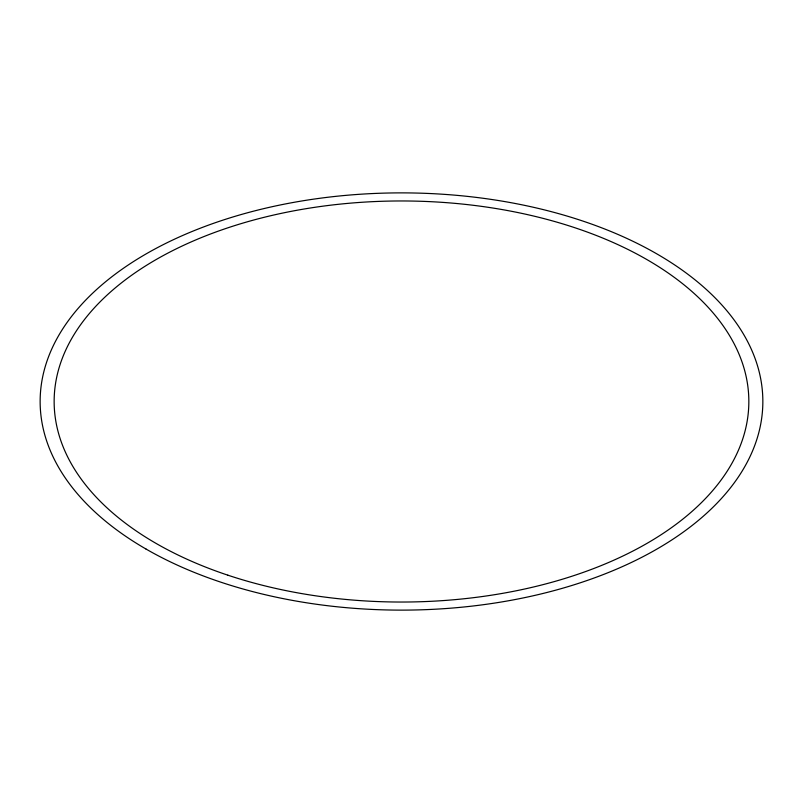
<?xml version="1.0" encoding="UTF-8"?>
<svg xmlns="http://www.w3.org/2000/svg" width="803" height="803" viewBox="0 0 803 803"><rect width="100%" height="100%" fill="white"/><g stroke="black" fill="none" stroke-linecap="round" stroke-linejoin="round"><path stroke-width="1.2" d="M145.985 549.021A361.35 208.619 0 0 0 750.534 455.492A361.35 208.619 0 0 0 307.981 199.987A361.35 208.619 0 0 0 145.985 549.021M227.831 575.169A347.338 200.529 0 0 0 748.838 401.5A347.338 200.529 0 0 0 227.831 227.831A347.338 200.529 0 0 0 227.831 575.169"/></g></svg>
